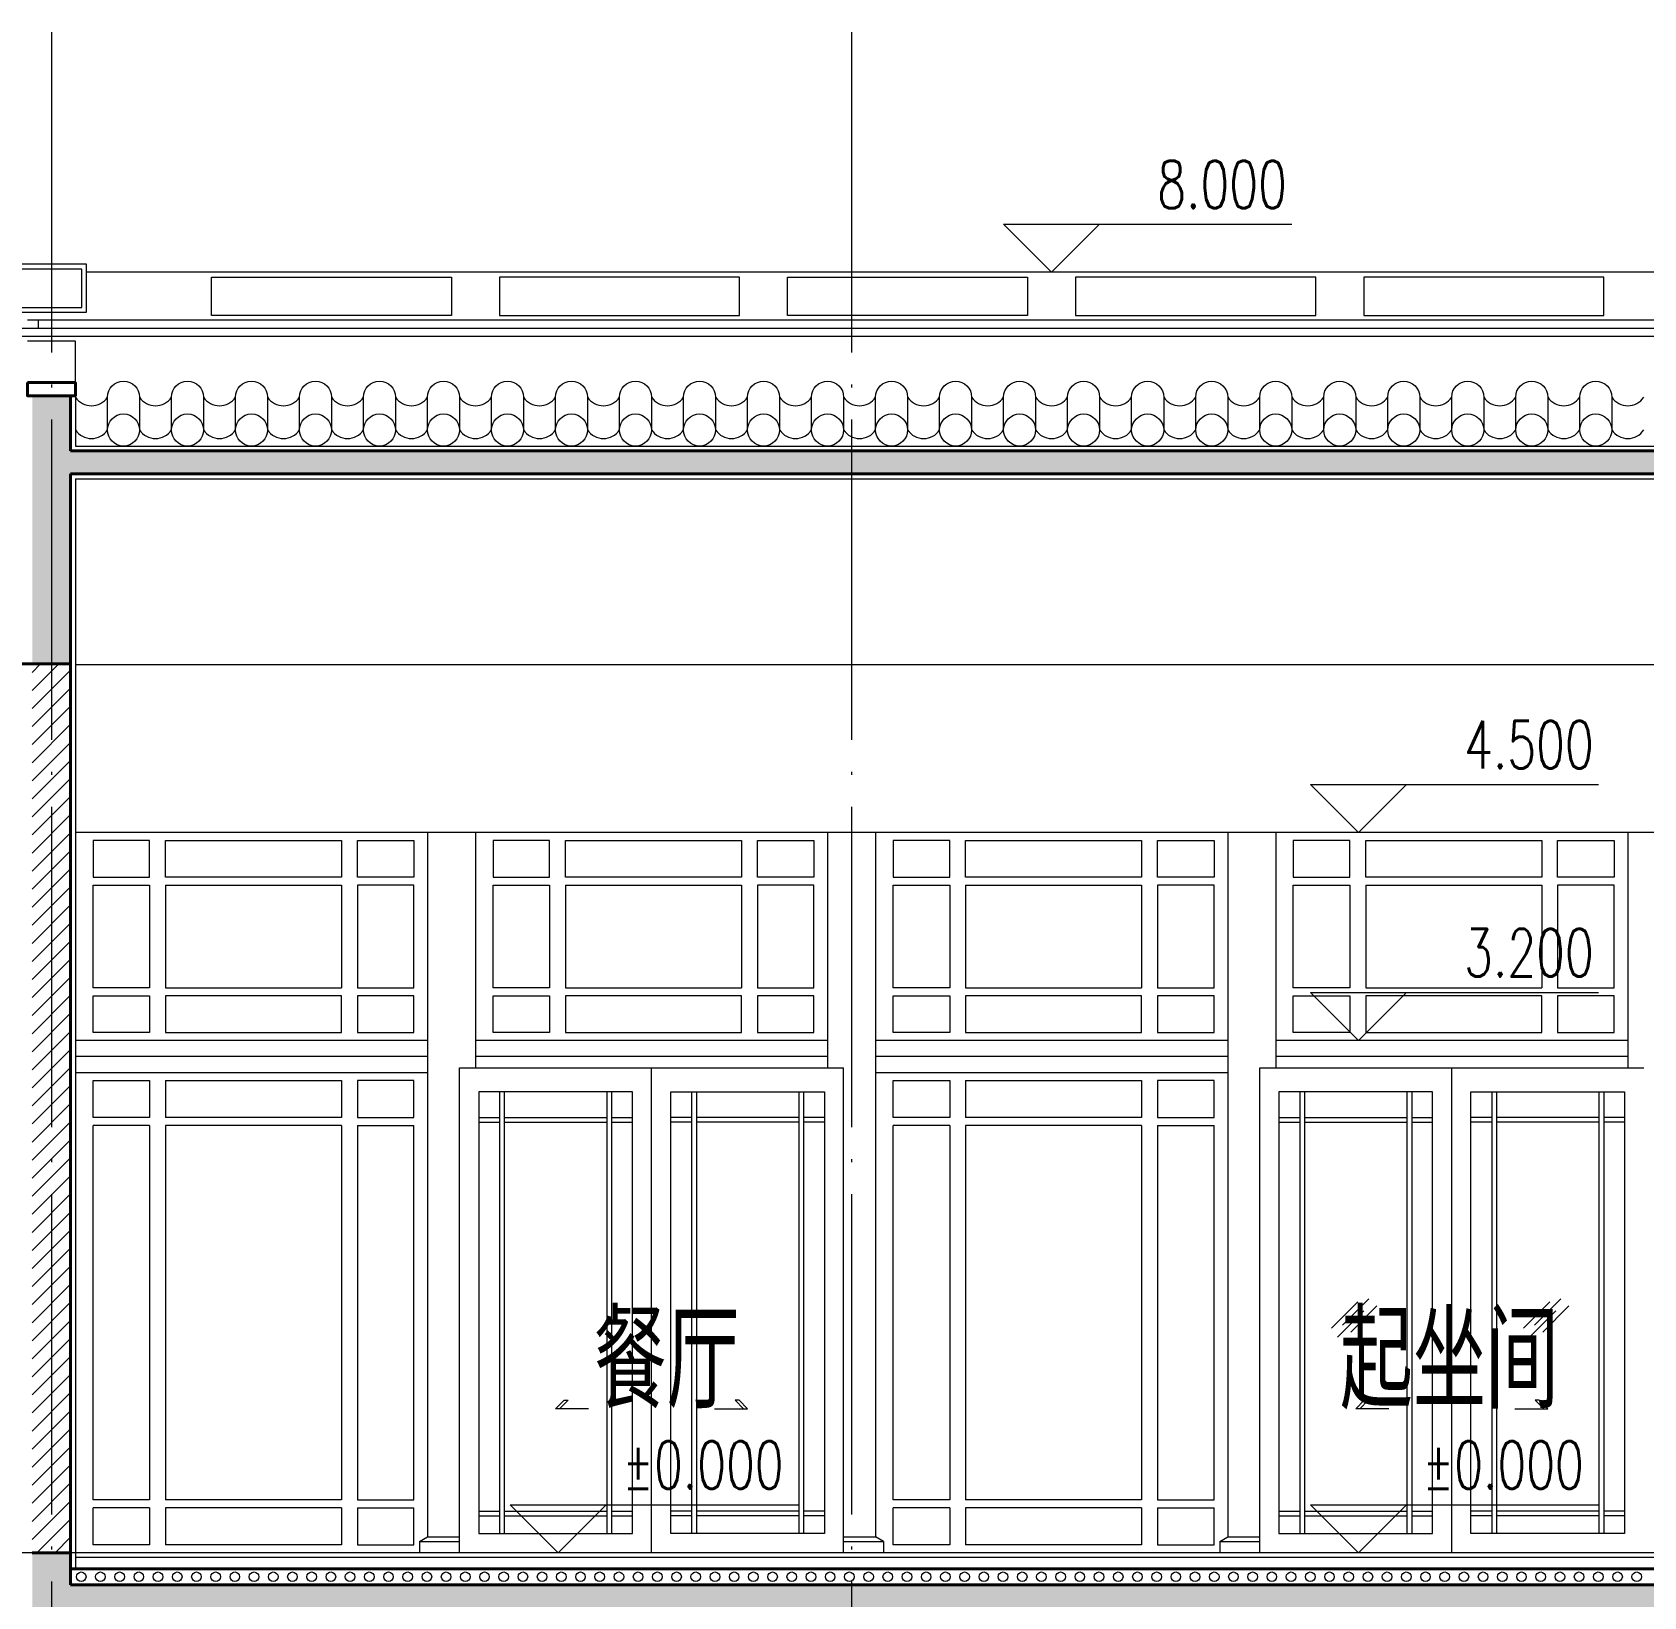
# Model space of a CAD drawing. Extents: x 577108 to 1042908, y 41950 to 81950.
# Drawn here: x 875621 to 885691, y 50020 to 59795 of the extents above; entities that cross this region are included whole.
import ezdxf

# ---------------------------------------------------------------- set-up
doc = ezdxf.new("R2010")
doc.units = 0
doc.header["$LTSCALE"] = 1000
doc.header["$MEASUREMENT"] = 0
doc.linetypes.add('DOTE', pattern=[2.42, 2, -0.2, 0.02, -0.2])
doc.layers.get('0').update_dxf_attribs({"linetype": 'CONTINUOUS', "lineweight": 13})
for name, color, linetype, lineweight in [('DIM_ELEV', 3, 'CONTINUOUS', 15), ('DOOR', 2, 'CONTINUOUS', 5), ('DOTE', 1, 'DOTE', 0), ('hatch', 8, 'CONTINUOUS', 5), ('LM-1', 7, 'CONTINUOUS', 18), ('LM-2', 8, 'CONTINUOUS', 18), ('LM-L', 7, 'CONTINUOUS', 15), ('LM-S', 8, 'CONTINUOUS', 5), ('PUB_TEXT', 7, 'CONTINUOUS', 20), ('wall', 2, 'CONTINUOUS', 40), ('姓名', 7, 'CONTINUOUS', 15), ('瓦1', 8, 'CONTINUOUS', 15), ('粉刷线', 251, 'CONTINUOUS', 0)]:
    doc.layers.add(name, color=color, linetype=linetype, lineweight=lineweight)
doc.styles.add('_TCH_DIM', font='SIMPLEX', dxfattribs={"bigfont": 'GBCBIG'})
doc.styles.add('HZ', font='romanc.shx', dxfattribs={"width": 0.7, "bigfont": 'hzdx.shx'})
pattern_1 = [(45, (-519364.91, -410682.93), (-53.0330086, 53.0330086), []), (50, (-519364.91, -410682.93), (215.178055, -18.82564), [22.5, -247.5]), (355, (-519364.91, -410682.93), (-41.6254, 225.65764), [18, -198]), (100.4514, (-519346.98, -410684.5), (173.552815, 206.831863), [19.122057, -210.342634]), (46.1842, (-519364.9, -410622.93), (320.172315, -49.655704), [33.75, -371.25]), (96.6356, (-519338.23, -410627.07), (280.39881, 292.23536), [28.68309, -315.5139]), (351.1842, (-519364.9, -410622.93), (280.39858, 292.23558), [27, -297]), (21, (-519334.91, -410637.93), (179.072116, -120.785667), [22.5, -247.5]), (326, (-519334.91, -410637.93), (72.9946, 217.545014), [18, -198]), (71.4514, (-519319.99, -410648), (252.06679, 96.75915), [19.122057, -210.342634]), (37.5, (-519364.91, -410682.93), (3.6479566, 99.868156), [0, -195.6, 0, -201, 0, -198.75]), (7.5, (-519364.91, -410682.93), (78.920861, 118.3235136), [0, -114.6, 0, -191.1, 0, -75.75]), (327.5, (-519431.81, -410682.93), (160.146731, -6.7664615), [0, -75, 0, -234, 0, -310.5]), (317.5, (-519461.81, -410682.93), (174.955851, 30.031495), [0, -97.5, 0, -155.4, 0, -220.5])]

# ---------------------------------------------------------------- blocks, each defined once
blk = doc.blocks.new('M1')
at = {"layer": 'DOOR', "color": 8}
for p, q in [((-0.15, -0.1), (0.014, 0.064)), ((-0.112, -0.156), (0.052, 0.008)), ((-0.081, -0.081), (0.084, 0.083)), ((-0.03, -0.125), (0.134, 0.039))]:
    blk.add_line(p, q, dxfattribs=at)

msp = doc.modelspace()

# ---------------------------------------------------------------- hatches: boundary and pattern name
at = {"layer": 'hatch'}
h = msp.add_hatch(dxfattribs=at)
h.set_pattern_fill('钢筋混凝土', color=256, scale=30, style=0)
h.set_pattern_definition(pattern_1)
h.paths.add_polyline_path([(888360.8415, 57523.9132), (888120.8415, 57523.9132), (888120.8415, 57180.015), (875860.8415, 57180.015), (875860.8415, 57523.9132), (875620.8415, 57523.9132), (875620.8415, 55980.015), (875620.8415, 55848.056), (875860.8415, 55848.056), (875860.8415, 57035.5058), (888120.8415, 57035.5058), (888120.8415, 56048.056), (893360.8415, 56048.056), (893360.8415, 56523.9132), (893120.8415, 56523.9132), (893120.8415, 56180.015), (888360.8415, 56180.015)])
h = msp.add_hatch(dxfattribs=at)
h.set_pattern_fill('普通砖', color=256, scale=30, style=0)
h.set_pattern_definition([(45, (-519364.91, -410625.63), (-56.427121, 56.427121), [])])
h.paths.add_polyline_path([(875860.8415, 55848.056), (875620.8415, 55848.056), (875620.8415, 50295.1748), (875860.8415, 50295.1748)])
h = msp.add_hatch(dxfattribs=at)
h.set_pattern_fill('钢筋混凝土', color=256, scale=30, style=0)
h.set_pattern_definition(pattern_1)
h.paths.add_polyline_path([(893360.8415, 50295.1748), (893120.8415, 50295.1748), (893120.8415, 50095.1748), (888360.8415, 50095.1748), (888360.8415, 50295.1748), (888120.8415, 50295.1748), (888120.8415, 50095.1748), (875860.8415, 50095.1748), (875860.8415, 50295.1748), (875620.8415, 50295.1748), (875620.8415, 50095.1748), (875620.8415, 49945.1748), (875620.8415, 49665.1748), (875860.8415, 49665.1748), (875860.8415, 49945.1748), (880620.8415, 49945.1748), (880620.8415, 49665.1748), (880860.8415, 49665.1748), (880860.8415, 49945.1748), (888120.8415, 49945.1748), (888120.8415, 49665.1748), (888360.8415, 49665.1748), (888360.8415, 49945.1748), (893120.8415, 49945.1748), (893120.8415, 49665.1748), (893360.8415, 49665.1748)])

# ---------------------------------------------------------------- linework, layer by layer
for p, q in [((878090.8415, 54795.1748), (878090.8415, 50395.1748)), ((878390.8415, 54795.1748), (878390.8415, 53325.1748)), ((880590.8415, 54795.1748), (880590.8415, 53325.1748)), ((880890.8415, 54795.1748), (880890.8415, 50395.1748)), ((883090.8415, 54795.1748), (883090.8415, 50395.1748)), ((883390.8415, 54795.1748), (883390.8415, 53325.1748)), ((885590.8415, 54795.1748), (885590.8415, 53325.1748)), ((878090.8415, 53495.1748), (875890.8415, 53495.1748)), ((880590.8415, 53495.1748), (878390.8415, 53495.1748)), ((883090.8415, 53495.1748), (880890.8415, 53495.1748)), ((885590.8415, 53495.1748), (883390.8415, 53495.1748)), ((878090.8415, 53395.1748), (875890.8415, 53395.1748)), ((880590.8415, 53395.1748), (878390.8415, 53395.1748)), ((883090.8415, 53395.1748), (880890.8415, 53395.1748)), ((885590.8415, 53395.1748), (883390.8415, 53395.1748)), ((878040.8415, 50365.1748), (878090.8415, 50395.1748)), ((880940.8415, 50365.1748), (880890.8415, 50395.1748)), ((883040.8415, 50365.1748), (883090.8415, 50395.1748)), ((888090.8415, 50295.1748), (875890.8415, 50295.1748)), ((888090.8415, 50265.1748), (875890.8415, 50265.1748))]:
    msp.add_line(p, q)
for centre in [(875926.9216, 50145.1748), (876046.9216, 50145.1748), (876166.9216, 50145.1748), (876286.9216, 50145.1748), (876406.9216, 50145.1748), (876526.9216, 50145.1748), (876646.9216, 50145.1748), (876766.9216, 50145.1748), (876886.9216, 50145.1748), (877006.9216, 50145.1748), (877126.9216, 50145.1748), (877246.9216, 50145.1748), (877366.9216, 50145.1748), (877486.9216, 50145.1748), (877606.9216, 50145.1748), (877726.9216, 50145.1748), (877846.9216, 50145.1748), (877966.9216, 50145.1748), (878086.9216, 50145.1748), (878206.9216, 50145.1748), (878326.9216, 50145.1748), (878446.9216, 50145.1748), (878566.9216, 50145.1748), (878686.9216, 50145.1748), (878806.9216, 50145.1748), (878926.9216, 50145.1748), (879046.9216, 50145.1748), (879166.9216, 50145.1748), (879286.9216, 50145.1748), (879406.9216, 50145.1748), (879526.9216, 50145.1748), (879646.9216, 50145.1748), (879766.9216, 50145.1748), (879886.9216, 50145.1748), (880006.9216, 50145.1748), (880126.9216, 50145.1748), (880246.9216, 50145.1748), (880366.9216, 50145.1748), (880486.9216, 50145.1748), (880606.9216, 50145.1748), (880726.9216, 50145.1748), (880846.9216, 50145.1748), (880966.9216, 50145.1748), (881086.9216, 50145.1748), (881206.9216, 50145.1748), (881326.9216, 50145.1748), (881446.9216, 50145.1748), (881566.9216, 50145.1748), (881686.9216, 50145.1748), (881806.9216, 50145.1748), (881926.9216, 50145.1748), (882046.9216, 50145.1748), (882166.9216, 50145.1748), (882286.9216, 50145.1748), (882406.9216, 50145.1748), (882526.9216, 50145.1748), (882646.9216, 50145.1748), (882766.9216, 50145.1748), (882886.9216, 50145.1748), (883006.9216, 50145.1748), (883126.9216, 50145.1748), (883246.9216, 50145.1748), (883366.9216, 50145.1748), (883486.9216, 50145.1748), (883606.9216, 50145.1748), (883726.9216, 50145.1748), (883846.9216, 50145.1748), (883966.9216, 50145.1748), (884086.9216, 50145.1748), (884206.9216, 50145.1748), (884326.9216, 50145.1748), (884446.9216, 50145.1748), (884566.9216, 50145.1748), (884686.9216, 50145.1748), (884806.9216, 50145.1748), (884926.9216, 50145.1748), (885046.9216, 50145.1748), (885166.9216, 50145.1748), (885286.9216, 50145.1748), (885406.9216, 50145.1748), (885526.9216, 50145.1748), (885646.9216, 50145.1748)]:
    msp.add_circle(centre, 30)
at = {"layer": 'DIM_ELEV'}
for p, q in [((881990.8415, 58295.1748), (881690.8415, 58595.1748)), ((881690.8415, 58595.1748), (883490.8415, 58595.1748)), ((881990.8415, 58295.1748), (882290.8415, 58595.1748)), ((883908.1963, 54795.1748), (883608.1963, 55095.1748)), ((883608.1963, 55095.1748), (885408.1963, 55095.1748)), ((883908.1963, 54795.1748), (884208.1963, 55095.1748)), ((883908.1963, 53495.1748), (883608.1963, 53795.1748)), ((883608.1963, 53795.1748), (885408.1963, 53795.1748)), ((883908.1963, 53495.1748), (884208.1963, 53795.1748)), ((878908.1963, 50295.1748), (878608.1963, 50595.1748)), ((878608.1963, 50595.1748), (880408.1963, 50595.1748)), ((878908.1963, 50295.1748), (879208.1963, 50595.1748)), ((883908.1963, 50295.1748), (883608.1963, 50595.1748)), ((883608.1963, 50595.1748), (885408.1963, 50595.1748)), ((883908.1963, 50295.1748), (884208.1963, 50595.1748))]:
    msp.add_line(p, q, dxfattribs=at)
at = {"layer": 'DOTE'}
for p, q in [((875740.8415, 59795.1748), (875740.8415, 48795.1748)), ((880740.8415, 59795.1748), (880740.8415, 48795.1748)), ((898240.8415, 50295.1748), (860587.5597, 50295.1748))]:
    msp.add_line(p, q, dxfattribs=at)
at = {"layer": 'hatch'}
for p, q in [((876353.7998, 54745.1748), (876000.8415, 54745.1748)), ((876000.8415, 54745.1748), (876000.8415, 54515.1748)), ((876353.7998, 54515.1748), (876353.7998, 54745.1748)), ((876453.2998, 54515.1748), (876453.2998, 54745.1748)), ((876453.2998, 54745.1748), (877553.2998, 54745.1748)), ((877553.2998, 54745.1748), (877553.2998, 54515.1748)), ((877652.7998, 54515.1748), (877652.7998, 54745.1748)), ((877652.7998, 54745.1748), (878005.7581, 54745.1748)), ((878005.7581, 54745.1748), (878005.7581, 54515.1748)), ((878853.7998, 54745.1748), (878500.8415, 54745.1748)), ((878500.8415, 54745.1748), (878500.8415, 54515.1748)), ((878853.7998, 54515.1748), (878853.7998, 54745.1748)), ((878953.2998, 54515.1748), (878953.2998, 54745.1748)), ((878953.2998, 54745.1748), (880053.2998, 54745.1748)), ((880053.2998, 54745.1748), (880053.2998, 54515.1748)), ((880152.7998, 54515.1748), (880152.7998, 54745.1748)), ((880152.7998, 54745.1748), (880505.7581, 54745.1748)), ((880505.7581, 54745.1748), (880505.7581, 54515.1748)), ((881353.7998, 54745.1748), (881000.8415, 54745.1748)), ((881000.8415, 54745.1748), (881000.8415, 54515.1748)), ((881353.7998, 54515.1748), (881353.7998, 54745.1748)), ((881453.2998, 54515.1748), (881453.2998, 54745.1748)), ((881453.2998, 54745.1748), (882553.2998, 54745.1748)), ((882553.2998, 54745.1748), (882553.2998, 54515.1748)), ((882652.7998, 54515.1748), (882652.7998, 54745.1748)), ((882652.7998, 54745.1748), (883005.7581, 54745.1748)), ((883005.7581, 54745.1748), (883005.7581, 54515.1748)), ((883853.7998, 54745.1748), (883500.8415, 54745.1748)), ((883500.8415, 54745.1748), (883500.8415, 54515.1748)), ((883853.7998, 54515.1748), (883853.7998, 54745.1748)), ((883953.2998, 54515.1748), (883953.2998, 54745.1748)), ((883953.2998, 54745.1748), (885053.2998, 54745.1748)), ((885053.2998, 54745.1748), (885053.2998, 54515.1748)), ((885152.7998, 54515.1748), (885152.7998, 54745.1748)), ((885152.7998, 54745.1748), (885505.7581, 54745.1748)), ((885505.7581, 54745.1748), (885505.7581, 54515.1748)), ((876000.8415, 54515.1748), (876353.7998, 54515.1748)), ((877553.2998, 54515.1748), (876453.2998, 54515.1748)), ((878005.7581, 54515.1748), (877652.7998, 54515.1748)), ((878500.8415, 54515.1748), (878853.7998, 54515.1748)), ((880053.2998, 54515.1748), (878953.2998, 54515.1748)), ((880505.7581, 54515.1748), (880152.7998, 54515.1748)), ((881000.8415, 54515.1748), (881353.7998, 54515.1748)), ((882553.2998, 54515.1748), (881453.2998, 54515.1748)), ((883005.7581, 54515.1748), (882652.7998, 54515.1748)), ((883500.8415, 54515.1748), (883853.7998, 54515.1748)), ((885053.2998, 54515.1748), (883953.2998, 54515.1748)), ((885505.7581, 54515.1748), (885152.7998, 54515.1748)), ((876000.8415, 54465.1748), (876353.7998, 54465.1748)), ((876000.8415, 53825.1748), (876000.8415, 54465.1748)), ((876353.7998, 54465.1748), (876353.7998, 53825.1748)), ((876453.2998, 54465.1748), (877553.2998, 54465.1748)), ((876453.2998, 54465.1748), (876453.2998, 53825.1748)), ((877553.2998, 54465.1748), (877553.2998, 53825.1748)), ((877652.7998, 54465.1748), (877652.7998, 53825.1748)), ((878005.7581, 54465.1748), (877652.7998, 54465.1748)), ((878005.7581, 53825.1748), (878005.7581, 54465.1748)), ((878500.8415, 54465.1748), (878853.7998, 54465.1748)), ((878500.8415, 53825.1748), (878500.8415, 54465.1748)), ((878853.7998, 54465.1748), (878853.7998, 53825.1748)), ((878953.2998, 54465.1748), (880053.2998, 54465.1748)), ((878953.2998, 54465.1748), (878953.2998, 53825.1748)), ((880053.2998, 54465.1748), (880053.2998, 53825.1748)), ((880152.7998, 54465.1748), (880152.7998, 53825.1748)), ((880505.7581, 54465.1748), (880152.7998, 54465.1748)), ((880505.7581, 53825.1748), (880505.7581, 54465.1748)), ((881000.8415, 54465.1748), (881353.7998, 54465.1748)), ((881000.8415, 53825.1748), (881000.8415, 54465.1748)), ((881353.7998, 54465.1748), (881353.7998, 53825.1748)), ((881453.2998, 54465.1748), (882553.2998, 54465.1748)), ((881453.2998, 54465.1748), (881453.2998, 53825.1748)), ((882553.2998, 54465.1748), (882553.2998, 53825.1748)), ((882652.7998, 54465.1748), (882652.7998, 53825.1748)), ((883005.7581, 54465.1748), (882652.7998, 54465.1748)), ((883005.7581, 53825.1748), (883005.7581, 54465.1748)), ((883500.8415, 54465.1748), (883853.7998, 54465.1748)), ((883500.8415, 53825.1748), (883500.8415, 54465.1748)), ((883853.7998, 54465.1748), (883853.7998, 53825.1748)), ((883953.2998, 54465.1748), (885053.2998, 54465.1748)), ((883953.2998, 54465.1748), (883953.2998, 53825.1748)), ((885053.2998, 54465.1748), (885053.2998, 53825.1748)), ((885152.7998, 54465.1748), (885152.7998, 53825.1748)), ((885505.7581, 54465.1748), (885152.7998, 54465.1748)), ((885505.7581, 53825.1748), (885505.7581, 54465.1748)), ((876353.7998, 53825.1748), (876000.8415, 53825.1748)), ((876000.8415, 53775.1748), (876353.7998, 53775.1748)), ((876000.8415, 53545.1748), (876000.8415, 53775.1748)), ((876353.7998, 53775.1748), (876353.7998, 53545.1748)), ((876453.2998, 53825.1748), (877553.2998, 53825.1748)), ((876453.2998, 53775.1748), (876453.2998, 53545.1748)), ((877553.2998, 53775.1748), (876453.2998, 53775.1748)), ((877553.2998, 53545.1748), (877553.2998, 53775.1748)), ((877652.7998, 53825.1748), (878005.7581, 53825.1748)), ((877652.7998, 53775.1748), (877652.7998, 53545.1748)), ((878005.7581, 53775.1748), (877652.7998, 53775.1748)), ((878005.7581, 53545.1748), (878005.7581, 53775.1748)), ((878853.7998, 53825.1748), (878500.8415, 53825.1748)), ((878500.8415, 53775.1748), (878853.7998, 53775.1748)), ((878500.8415, 53545.1748), (878500.8415, 53775.1748)), ((878853.7998, 53775.1748), (878853.7998, 53545.1748)), ((878953.2998, 53825.1748), (880053.2998, 53825.1748)), ((878953.2998, 53775.1748), (878953.2998, 53545.1748)), ((880053.2998, 53775.1748), (878953.2998, 53775.1748)), ((880053.2998, 53545.1748), (880053.2998, 53775.1748)), ((880152.7998, 53825.1748), (880505.7581, 53825.1748)), ((880152.7998, 53775.1748), (880152.7998, 53545.1748)), ((880505.7581, 53775.1748), (880152.7998, 53775.1748)), ((880505.7581, 53545.1748), (880505.7581, 53775.1748)), ((881353.7998, 53825.1748), (881000.8415, 53825.1748)), ((881000.8415, 53775.1748), (881353.7998, 53775.1748)), ((881000.8415, 53545.1748), (881000.8415, 53775.1748)), ((881353.7998, 53775.1748), (881353.7998, 53545.1748)), ((881453.2998, 53825.1748), (882553.2998, 53825.1748)), ((881453.2998, 53775.1748), (881453.2998, 53545.1748)), ((882553.2998, 53775.1748), (881453.2998, 53775.1748)), ((882553.2998, 53545.1748), (882553.2998, 53775.1748)), ((882652.7998, 53825.1748), (883005.7581, 53825.1748)), ((882652.7998, 53775.1748), (882652.7998, 53545.1748)), ((883005.7581, 53775.1748), (882652.7998, 53775.1748)), ((883005.7581, 53545.1748), (883005.7581, 53775.1748)), ((883853.7998, 53825.1748), (883500.8415, 53825.1748)), ((883500.8415, 53775.1748), (883853.7998, 53775.1748)), ((883500.8415, 53545.1748), (883500.8415, 53775.1748)), ((883853.7998, 53775.1748), (883853.7998, 53545.1748)), ((883953.2998, 53825.1748), (885053.2998, 53825.1748)), ((883953.2998, 53775.1748), (883953.2998, 53545.1748)), ((885053.2998, 53775.1748), (883953.2998, 53775.1748)), ((885053.2998, 53545.1748), (885053.2998, 53775.1748)), ((885152.7998, 53825.1748), (885505.7581, 53825.1748)), ((885152.7998, 53775.1748), (885152.7998, 53545.1748)), ((885505.7581, 53775.1748), (885152.7998, 53775.1748)), ((885505.7581, 53545.1748), (885505.7581, 53775.1748)), ((876353.7998, 53545.1748), (876000.8415, 53545.1748)), ((876453.2998, 53545.1748), (877553.2998, 53545.1748)), ((877652.7998, 53545.1748), (878005.7581, 53545.1748)), ((878853.7998, 53545.1748), (878500.8415, 53545.1748)), ((878953.2998, 53545.1748), (880053.2998, 53545.1748)), ((880152.7998, 53545.1748), (880505.7581, 53545.1748)), ((881353.7998, 53545.1748), (881000.8415, 53545.1748)), ((881453.2998, 53545.1748), (882553.2998, 53545.1748)), ((882652.7998, 53545.1748), (883005.7581, 53545.1748)), ((883853.7998, 53545.1748), (883500.8415, 53545.1748)), ((883953.2998, 53545.1748), (885053.2998, 53545.1748)), ((885152.7998, 53545.1748), (885505.7581, 53545.1748)), ((875890.8415, 53295.1748), (878090.8415, 53295.1748)), ((878290.8415, 53325.1748), (880690.8415, 53325.1748)), ((878290.8415, 50295.1748), (878290.8415, 53325.1748)), ((879490.8415, 50295.1748), (879490.8415, 53325.1748)), ((880690.8415, 50295.1748), (880690.8415, 53325.1748)), ((880890.8415, 53295.1748), (883090.8415, 53295.1748)), ((883290.8415, 53325.1748), (885690.8415, 53325.1748)), ((883290.8415, 50295.1748), (883290.8415, 53325.1748)), ((884490.8415, 50295.1748), (884490.8415, 53325.1748)), ((876000.8415, 53245.1748), (876353.7998, 53245.1748)), ((876000.8415, 53015.1748), (876000.8415, 53245.1748)), ((876353.7998, 53245.1748), (876353.7998, 53015.1748)), ((876453.2998, 53245.1748), (876453.2998, 53015.1748)), ((876453.2998, 53245.1748), (877553.2998, 53245.1748)), ((877553.2998, 53245.1748), (877553.2998, 53015.1748)), ((877652.7998, 53245.1748), (877652.7998, 53015.1748)), ((878005.7581, 53245.1748), (877652.7998, 53245.1748)), ((878005.7581, 53015.1748), (878005.7581, 53245.1748)), ((878540.8415, 53175.1748), (878540.8415, 50415.1748)), ((878570.8415, 53175.1748), (878570.8415, 50415.1748)), ((879210.8415, 53175.1748), (879210.8415, 50415.1748)), ((879240.8415, 53175.1748), (879240.8415, 50415.1748)), ((879740.8415, 53175.1748), (879740.8415, 50415.1748)), ((879770.8415, 53175.1748), (879770.8415, 50415.1748)), ((880410.8415, 53175.1748), (880410.8415, 50415.1748)), ((880440.8415, 53175.1748), (880440.8415, 50415.1748)), ((881000.8415, 53245.1748), (881353.7998, 53245.1748)), ((881000.8415, 53015.1748), (881000.8415, 53245.1748)), ((881353.7998, 53245.1748), (881353.7998, 53015.1748)), ((881453.2998, 53245.1748), (881453.2998, 53015.1748)), ((881453.2998, 53245.1748), (882553.2998, 53245.1748)), ((882553.2998, 53245.1748), (882553.2998, 53015.1748)), ((882652.7998, 53245.1748), (882652.7998, 53015.1748)), ((883005.7581, 53245.1748), (882652.7998, 53245.1748)), ((883005.7581, 53015.1748), (883005.7581, 53245.1748)), ((883540.8415, 53175.1748), (883540.8415, 50415.1748)), ((883570.8415, 53175.1748), (883570.8415, 50415.1748)), ((884210.8415, 53175.1748), (884210.8415, 50415.1748)), ((884240.8415, 53175.1748), (884240.8415, 50415.1748)), ((884740.8415, 53175.1748), (884740.8415, 50415.1748)), ((884770.8415, 53175.1748), (884770.8415, 50415.1748)), ((885410.8415, 53175.1748), (885410.8415, 50415.1748)), ((885440.8415, 53175.1748), (885440.8415, 50415.1748)), ((876353.7998, 53015.1748), (876000.8415, 53015.1748)), ((877553.2998, 53015.1748), (876453.2998, 53015.1748)), ((877652.7998, 53015.1748), (878005.7581, 53015.1748)), ((878410.8415, 53015.1748), (878540.8415, 53015.1748)), ((878410.8415, 52985.1748), (878540.8415, 52985.1748)), ((878570.8415, 53015.1748), (879210.8415, 53015.1748)), ((878570.8415, 52985.1748), (879210.8415, 52985.1748)), ((879240.8415, 53015.1748), (879370.8415, 53015.1748)), ((879240.8415, 52985.1748), (879370.8415, 52985.1748)), ((879740.8415, 53015.1748), (879610.8415, 53015.1748)), ((879740.8415, 52985.1748), (879610.8415, 52985.1748)), ((880410.8415, 53015.1748), (879770.8415, 53015.1748)), ((880410.8415, 52985.1748), (879770.8415, 52985.1748)), ((880570.8415, 53015.1748), (880440.8415, 53015.1748)), ((880570.8415, 52985.1748), (880440.8415, 52985.1748)), ((881353.7998, 53015.1748), (881000.8415, 53015.1748)), ((882553.2998, 53015.1748), (881453.2998, 53015.1748)), ((882652.7998, 53015.1748), (883005.7581, 53015.1748)), ((883410.8415, 53015.1748), (883540.8415, 53015.1748)), ((883410.8415, 52985.1748), (883540.8415, 52985.1748)), ((883570.8415, 53015.1748), (884210.8415, 53015.1748)), ((883570.8415, 52985.1748), (884210.8415, 52985.1748)), ((884240.8415, 53015.1748), (884370.8415, 53015.1748)), ((884240.8415, 52985.1748), (884370.8415, 52985.1748)), ((884740.8415, 53015.1748), (884610.8415, 53015.1748)), ((884740.8415, 52985.1748), (884610.8415, 52985.1748)), ((885410.8415, 53015.1748), (884770.8415, 53015.1748)), ((885410.8415, 52985.1748), (884770.8415, 52985.1748)), ((885570.8415, 53015.1748), (885440.8415, 53015.1748)), ((885570.8415, 52985.1748), (885440.8415, 52985.1748)), ((876000.8415, 50625.1748), (876000.8415, 52965.1748)), ((876353.7998, 52965.1748), (876000.8415, 52965.1748)), ((876353.7998, 52965.1748), (876353.7998, 50625.1748)), ((876453.2998, 52965.1748), (876453.2998, 50625.1748)), ((877553.2998, 52965.1748), (876453.2998, 52965.1748)), ((877553.2998, 52965.1748), (877553.2998, 50625.1748)), ((877652.7998, 52965.1748), (878005.7581, 52965.1748)), ((877652.7998, 52965.1748), (877652.7998, 50625.1748)), ((878005.7581, 50625.1748), (878005.7581, 52965.1748)), ((881000.8415, 50625.1748), (881000.8415, 52965.1748)), ((881353.7998, 52965.1748), (881000.8415, 52965.1748)), ((881353.7998, 52965.1748), (881353.7998, 50625.1748)), ((881453.2998, 52965.1748), (881453.2998, 50625.1748)), ((882553.2998, 52965.1748), (881453.2998, 52965.1748)), ((882553.2998, 52965.1748), (882553.2998, 50625.1748)), ((882652.7998, 52965.1748), (883005.7581, 52965.1748)), ((882652.7998, 52965.1748), (882652.7998, 50625.1748)), ((883005.7581, 50625.1748), (883005.7581, 52965.1748)), ((876353.7998, 50625.1748), (876000.8415, 50625.1748)), ((876000.8415, 50345.1748), (876000.8415, 50575.1748)), ((876353.7998, 50575.1748), (876000.8415, 50575.1748)), ((876353.7998, 50575.1748), (876353.7998, 50345.1748)), ((877553.2998, 50625.1748), (876453.2998, 50625.1748)), ((876453.2998, 50575.1748), (876453.2998, 50345.1748)), ((877553.2998, 50575.1748), (876453.2998, 50575.1748)), ((877553.2998, 50575.1748), (877553.2998, 50345.1748)), ((877652.7998, 50625.1748), (878005.7581, 50625.1748)), ((877652.7998, 50575.1748), (878005.7581, 50575.1748)), ((877652.7998, 50575.1748), (877652.7998, 50345.1748)), ((878005.7581, 50345.1748), (878005.7581, 50575.1748)), ((878410.8415, 50555.1748), (878540.8415, 50555.1748)), ((878570.8415, 50555.1748), (879210.8415, 50555.1748)), ((879240.8415, 50555.1748), (879370.8415, 50555.1748)), ((879740.8415, 50555.1748), (879610.8415, 50555.1748)), ((880410.8415, 50555.1748), (879770.8415, 50555.1748)), ((880570.8415, 50555.1748), (880440.8415, 50555.1748)), ((881353.7998, 50625.1748), (881000.8415, 50625.1748)), ((881000.8415, 50345.1748), (881000.8415, 50575.1748)), ((881353.7998, 50575.1748), (881000.8415, 50575.1748)), ((881353.7998, 50575.1748), (881353.7998, 50345.1748)), ((882553.2998, 50625.1748), (881453.2998, 50625.1748)), ((881453.2998, 50575.1748), (881453.2998, 50345.1748)), ((882553.2998, 50575.1748), (881453.2998, 50575.1748)), ((882553.2998, 50575.1748), (882553.2998, 50345.1748)), ((882652.7998, 50625.1748), (883005.7581, 50625.1748)), ((882652.7998, 50575.1748), (883005.7581, 50575.1748)), ((882652.7998, 50575.1748), (882652.7998, 50345.1748)), ((883005.7581, 50345.1748), (883005.7581, 50575.1748)), ((883410.8415, 50555.1748), (883540.8415, 50555.1748)), ((883570.8415, 50555.1748), (884210.8415, 50555.1748)), ((884240.8415, 50555.1748), (884370.8415, 50555.1748)), ((884740.8415, 50555.1748), (884610.8415, 50555.1748)), ((885410.8415, 50555.1748), (884770.8415, 50555.1748)), ((885570.8415, 50555.1748), (885440.8415, 50555.1748)), ((878410.8415, 50525.1748), (878540.8415, 50525.1748)), ((878570.8415, 50525.1748), (879210.8415, 50525.1748)), ((879240.8415, 50525.1748), (879370.8415, 50525.1748)), ((879740.8415, 50525.1748), (879610.8415, 50525.1748)), ((880410.8415, 50525.1748), (879770.8415, 50525.1748)), ((880570.8415, 50525.1748), (880440.8415, 50525.1748)), ((883410.8415, 50525.1748), (883540.8415, 50525.1748)), ((883570.8415, 50525.1748), (884210.8415, 50525.1748)), ((884240.8415, 50525.1748), (884370.8415, 50525.1748)), ((884740.8415, 50525.1748), (884610.8415, 50525.1748)), ((885410.8415, 50525.1748), (884770.8415, 50525.1748)), ((885570.8415, 50525.1748), (885440.8415, 50525.1748)), ((876353.7998, 50345.1748), (876000.8415, 50345.1748)), ((877553.2998, 50345.1748), (876453.2998, 50345.1748)), ((877652.7998, 50345.1748), (878005.7581, 50345.1748)), ((881353.7998, 50345.1748), (881000.8415, 50345.1748)), ((882553.2998, 50345.1748), (881453.2998, 50345.1748)), ((882652.7998, 50345.1748), (883005.7581, 50345.1748))]:
    msp.add_line(p, q, dxfattribs=at)
for points in [[(878410.8415, 50415.1748), (879370.8415, 50415.1748), (879370.8415, 53175.1748), (878410.8415, 53175.1748)], [(880570.8415, 50415.1748), (879610.8415, 50415.1748), (879610.8415, 53175.1748), (880570.8415, 53175.1748)], [(883410.8415, 50415.1748), (884370.8415, 50415.1748), (884370.8415, 53175.1748), (883410.8415, 53175.1748)], [(885570.8415, 50415.1748), (884610.8415, 50415.1748), (884610.8415, 53175.1748), (885570.8415, 53175.1748)]]:
    msp.add_lwpolyline(points, close=True, dxfattribs=at)
for points in [[(879096.9415, 51195.1748), (878890.8415, 51195.1748), (878943.8745, 51248.2078), (878968.8745, 51248.2078), (878915.8415, 51195.1748)], [(879884.7414, 51195.1748), (880090.8415, 51195.1748), (880037.8085, 51248.2078), (880012.8085, 51248.2078), (880065.8415, 51195.1748)], [(884096.9415, 51195.1748), (883890.8415, 51195.1748), (883943.8745, 51248.2078), (883968.8745, 51248.2078), (883915.8415, 51195.1748)], [(884884.7414, 51195.1748), (885090.8415, 51195.1748), (885037.8085, 51248.2078), (885012.8085, 51248.2078), (885065.8415, 51195.1748)]]:
    msp.add_lwpolyline(points, dxfattribs=at)
at = {"layer": 'LM-1'}
for p, q in [((888090.8415, 54795.1748), (875890.8415, 54795.1748)), ((878040.8415, 50365.1748), (878040.8415, 50295.1748)), ((878040.8415, 50365.1748), (878290.8415, 50365.1748)), ((878090.8415, 50395.1748), (878290.8415, 50395.1748)), ((880690.8415, 50395.1748), (880890.8415, 50395.1748)), ((880690.8415, 50365.1748), (880940.8415, 50365.1748)), ((880940.8415, 50365.1748), (880940.8415, 50295.1748)), ((883040.8415, 50365.1748), (883040.8415, 50295.1748)), ((883040.8415, 50365.1748), (883290.8415, 50365.1748)), ((883090.8415, 50395.1748), (883290.8415, 50395.1748))]:
    msp.add_line(p, q, dxfattribs=at)
at = {"layer": 'LM-2'}
for points in [[(876740.8415, 58265.1748), (878240.8415, 58265.1748), (878240.8415, 58025.1748), (876740.8415, 58025.1748)], [(880040.8415, 58265.1748), (878540.8415, 58265.1748), (878540.8415, 58025.1748), (880040.8415, 58025.1748)], [(880340.8415, 58265.1748), (881840.8415, 58265.1748), (881840.8415, 58025.1748), (880340.8415, 58025.1748)], [(883640.8415, 58265.1748), (882140.8415, 58265.1748), (882140.8415, 58025.1748), (883640.8415, 58025.1748)], [(885440.8415, 58265.1748), (883940.8415, 58265.1748), (883940.8415, 58025.1748), (885440.8415, 58025.1748)]]:
    msp.add_lwpolyline(points, close=True, dxfattribs=at)
at = {"layer": 'LM-L'}
for p, q in [((888020.8415, 58295.1748), (875960.8415, 58295.1748)), ((888470.8415, 57945.1748), (875510.8415, 57945.1748)), ((888390.8415, 57995.1748), (875590.8415, 57995.1748)), ((875660.8415, 57945.1748), (875660.8415, 57995.1748)), ((888470.8415, 57895.1748), (875510.8415, 57895.1748)), ((875890.8415, 57865.0905), (875590.8415, 57865.0905)), ((875890.8415, 57523.9132), (875890.8415, 57865.0905))]:
    msp.add_line(p, q, dxfattribs=at)
msp.add_lwpolyline([(875960.8415, 58345.1748), (875410.8415, 58345.1748), (875410.8415, 58045.1748), (875960.8415, 58045.1748)], close=True, dxfattribs=at)
at = {"layer": 'LM-S'}
msp.add_lwpolyline([(875930.8415, 58315.1748), (875440.8415, 58315.1748), (875440.8415, 58075.1748), (875930.8415, 58075.1748)], close=True, dxfattribs=at)
at = {"layer": 'wall'}
for p, q in [((875860.8415, 57523.9132), (875860.8415, 57180.015)), ((875860.8415, 57180.015), (888120.8415, 57180.015)), ((875860.8415, 57035.5058), (875860.8415, 50095.1748)), ((875860.8415, 57035.5058), (888120.8415, 57035.5058)), ((875860.8415, 55848.056), (873110.8415, 55848.056)), ((875860.8415, 50295.1748), (875620.8415, 50295.1748)), ((875860.8415, 50195.1748), (888120.8415, 50195.1748)), ((875860.8415, 50095.1748), (888120.8415, 50095.1748))]:
    msp.add_line(p, q, dxfattribs=at)
msp.add_lwpolyline([(875590.8415, 57606.7191), (875890.8415, 57606.7191), (875890.8415, 57523.9132), (875590.8415, 57523.9132)], close=True, dxfattribs=at)
at = {"layer": '瓦1'}
for points in [[(876090.8415, 57310.015), (876090.8415, 57515.2471, -1), (876290.8415, 57515.2471), (876290.8415, 57310.015)], [(876490.8415, 57310.015), (876490.8415, 57515.2471, -1), (876690.8415, 57515.2471), (876690.8415, 57310.015)], [(876890.8415, 57310.015), (876890.8415, 57515.2471, -1), (877090.8415, 57515.2471), (877090.8415, 57310.015)], [(877290.8415, 57310.015), (877290.8415, 57515.2471, -1), (877490.8415, 57515.2471), (877490.8415, 57310.015)], [(877690.8415, 57310.015), (877690.8415, 57515.2471, -1), (877890.8415, 57515.2471), (877890.8415, 57310.015)], [(878090.8415, 57310.015), (878090.8415, 57515.2471, -1), (878290.8415, 57515.2471), (878290.8415, 57310.015)], [(878490.8415, 57310.015), (878490.8415, 57515.2471, -1), (878690.8415, 57515.2471), (878690.8415, 57310.015)], [(878890.8415, 57310.015), (878890.8415, 57515.2471, -1), (879090.8415, 57515.2471), (879090.8415, 57310.015)], [(879290.8415, 57310.015), (879290.8415, 57515.2471, -1), (879490.8415, 57515.2471), (879490.8415, 57310.015)], [(879690.8415, 57310.015), (879690.8415, 57515.2471, -1), (879890.8415, 57515.2471), (879890.8415, 57310.015)], [(880090.8415, 57310.015), (880090.8415, 57515.2471, -1), (880290.8415, 57515.2471), (880290.8415, 57310.015)], [(880490.8415, 57310.015), (880490.8415, 57515.2471, -1), (880690.8415, 57515.2471), (880690.8415, 57310.015)], [(880890.8415, 57310.015), (880890.8415, 57515.2471, -1), (881090.8415, 57515.2471), (881090.8415, 57310.015)], [(881290.8415, 57310.015), (881290.8415, 57515.2471, -1), (881490.8415, 57515.2471), (881490.8415, 57310.015)], [(881690.8415, 57310.015), (881690.8415, 57515.2471, -1), (881890.8415, 57515.2471), (881890.8415, 57310.015)], [(882090.8415, 57310.015), (882090.8415, 57515.2471, -1), (882290.8415, 57515.2471), (882290.8415, 57310.015)], [(882490.8415, 57310.015), (882490.8415, 57515.2471, -1), (882690.8415, 57515.2471), (882690.8415, 57310.015)], [(882890.8415, 57310.015), (882890.8415, 57515.2471, -1), (883090.8415, 57515.2471), (883090.8415, 57310.015)], [(883290.8415, 57310.015), (883290.8415, 57515.2471, -1), (883490.8415, 57515.2471), (883490.8415, 57310.015)], [(883690.8415, 57310.015), (883690.8415, 57515.2471, -1), (883890.8415, 57515.2471), (883890.8415, 57310.015)], [(884090.8415, 57310.015), (884090.8415, 57515.2471, -1), (884290.8415, 57515.2471), (884290.8415, 57310.015)], [(884490.8415, 57310.015), (884490.8415, 57515.2471, -1), (884690.8415, 57515.2471), (884690.8415, 57310.015)], [(884890.8415, 57310.015), (884890.8415, 57515.2471, -1), (885090.8415, 57515.2471), (885090.8415, 57310.015)], [(885290.8415, 57310.015), (885290.8415, 57515.2471, -1), (885490.8415, 57515.2471), (885490.8415, 57310.015)]]:
    msp.add_lwpolyline(points, format="xyb", dxfattribs=at)
for centre in [(876190.8415, 57310.015), (876590.8415, 57310.015), (876990.8415, 57310.015), (877390.8415, 57310.015), (877790.8415, 57310.015), (878190.8415, 57310.015), (878590.8415, 57310.015), (878990.8415, 57310.015), (879390.8415, 57310.015), (879790.8415, 57310.015), (880190.8415, 57310.015), (880590.8415, 57310.015), (880990.8415, 57310.015), (881390.8415, 57310.015), (881790.8415, 57310.015), (882190.8415, 57310.015), (882590.8415, 57310.015), (882990.8415, 57310.015), (883390.8415, 57310.015), (883790.8415, 57310.015), (884190.8415, 57310.015), (884590.8415, 57310.015), (884990.8415, 57310.015), (885390.8415, 57310.015)]:
    msp.add_circle(centre, 100, dxfattribs=at)
for centre in [(875990.8415, 57581.5796), (876390.8415, 57581.5796), (876790.8415, 57581.5796), (877190.8415, 57581.5796), (877590.8415, 57581.5796), (877990.8415, 57581.5796), (878390.8415, 57581.5796), (878790.8415, 57581.5796), (879190.8415, 57581.5796), (879590.8415, 57581.5796), (879990.8415, 57581.5796), (880390.8415, 57581.5796), (880790.8415, 57581.5796), (881190.8415, 57581.5796), (881590.8415, 57581.5796), (881990.8415, 57581.5796), (882390.8415, 57581.5796), (882790.8415, 57581.5796), (883190.8415, 57581.5796), (883590.8415, 57581.5796), (883990.8415, 57581.5796), (884390.8415, 57581.5796), (884790.8415, 57581.5796), (885190.8415, 57581.5796), (885590.8415, 57581.5796), (875990.8415, 57376.3475), (876390.8415, 57376.3475), (876790.8415, 57376.3475), (877190.8415, 57376.3475), (877590.8415, 57376.3475), (877990.8415, 57376.3475), (878390.8415, 57376.3475), (878790.8415, 57376.3475), (879190.8415, 57376.3475), (879590.8415, 57376.3475), (879990.8415, 57376.3475), (880390.8415, 57376.3475), (880790.8415, 57376.3475), (881190.8415, 57376.3475), (881590.8415, 57376.3475), (881990.8415, 57376.3475), (882390.8415, 57376.3475), (882790.8415, 57376.3475), (883190.8415, 57376.3475), (883590.8415, 57376.3475), (883990.8415, 57376.3475), (884390.8415, 57376.3475), (884790.8415, 57376.3475), (885190.8415, 57376.3475), (885590.8415, 57376.3475)]:
    msp.add_arc(centre, 120, 213.55730977, 326.44269023, dxfattribs=at)
at = {"layer": '粉刷线'}
for p, q in [((875890.8415, 57523.9132), (875890.8415, 57210.015)), ((875890.8415, 57210.015), (888090.8415, 57210.015)), ((875890.8415, 57005.5058), (875890.8415, 50195.1748)), ((875890.8415, 57005.5058), (888090.8415, 57005.5058)), ((875890.8415, 55845.4792), (888090.8415, 55845.4792))]:
    msp.add_line(p, q, dxfattribs=at)

# ---------------------------------------------------------------- block references
at = {"layer": 'hatch', "xscale": 1000, "yscale": 1000, "zscale": 1000}
for p in [(883889.4761, 51798.8107), (885089.4761, 51798.8107)]:
    msp.add_blockref('M1', p, dxfattribs=at)

# ---------------------------------------------------------------- texts
at = {"layer": 'PUB_TEXT', "style": '_TCH_DIM', "width": 0.705882}
for s, p in [('8.000', (882650.8415, 58695.1748)), ('4.500', (884568.1963, 55195.1748)), ('3.200', (884568.1963, 53895.1748)), ('%%P0.000', (879308.1963, 50695.1748)), ('%%P0.000', (884308.1963, 50695.1748))]:
    msp.add_text(s, height=297.5, dxfattribs=at).set_placement(p)
at = {"layer": '姓名', "style": 'HZ', "width": 0.8}
for s, p in [('餐厅', (879128.9421, 51196.1046)), ('起坐间', (883792.3386, 51196.1046))]:
    msp.add_text(s, height=600, dxfattribs=at).set_placement(p)

doc.saveas('drawing.dxf')
